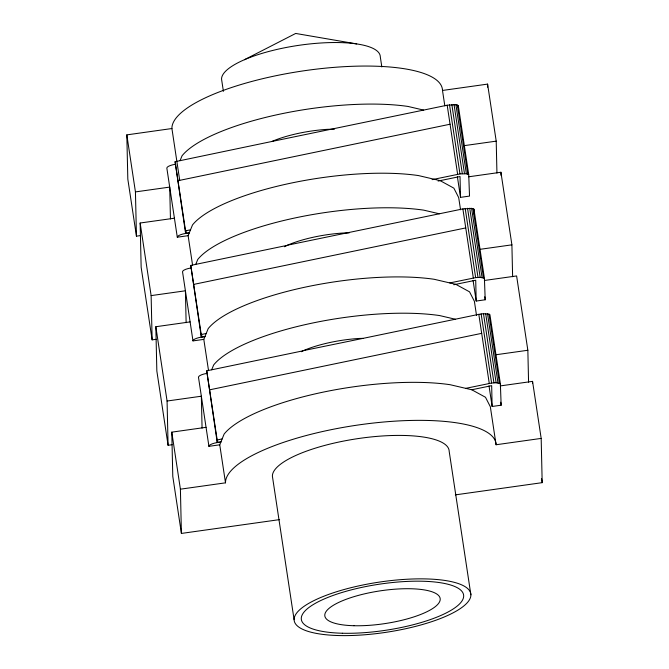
<?xml version="1.0" encoding="UTF-8"?>
<svg xmlns="http://www.w3.org/2000/svg" width="669" height="669" viewBox="0 0 669 669"><rect width="100%" height="100%" fill="white"/><g stroke="black" fill="none" stroke-linecap="round" stroke-linejoin="round"><path stroke-width="1" d="M180.061 160.669L182.043 155.802A136.71 38.76 -8.6 0 1 407.99 106.446L423.653 110.101M192.58 265.167L188.123 235.689L192.505 224.935A136.71 38.76 -8.6 0 1 418.451 175.571L440.135 180.638L453.858 188.148L458.7 197.606L460.548 209.807M195.749 264.364L197.731 259.497A136.71 38.76 -8.6 0 1 423.678 210.141L439.332 213.796M208.536 370.634L203.802 339.384L208.184 328.63A136.71 38.76 -8.6 0 1 434.131 279.274L455.815 284.333L469.546 291.843L474.388 301.301L476.52 315.417M211.688 369.79L213.679 364.923A136.71 38.76 -8.6 0 1 439.625 315.567L455.28 319.222M279.617 519.612L181.408 533.427L180.404 489.181L225.503 482.834L219.75 444.81L224.132 434.056A136.71 38.76 -8.6 0 1 450.078 384.7L471.762 389.759L485.493 397.269L490.335 406.727L496.08 444.751L541.179 438.404L532.549 381.372L500.295 385.913M334.467 129.176L327.526 129.326A58.328 16.541 -8.6 0 0 271.873 141.477L175.094 161.706L185.606 233.439A9.115 2.584 -8.6 0 0 177.293 237.211L166.84 168.078A9.115 2.584 -8.6 0 1 175.153 164.306L175.805 164.206M284.534 246.752L287.553 245.18A58.328 16.541 -8.6 0 1 343.214 233.021L349.151 232.896M301.351 351.718L303.5 350.606A58.328 16.541 -8.6 0 1 359.161 338.447L363.091 338.363L478.812 314.338L483.486 313.677L488.989 314.121L489.9 314.622L500.362 383.747L501.156 405.205L492.133 406.476L489.014 385.837M244.436 59.717L295.698 33.45L356.686 43.92M457.387 176.716L460.506 197.355L469.521 196.084L468.726 174.626L458.273 105.501L455.915 104.657L447.185 105.209L271.873 141.477M177.962 180.714L450.061 124.225M189.227 232.963L185.606 233.439L185.547 230.83L190.514 229.802M432.082 179.652L459.971 173.923L466.368 173.789L468.726 174.626M189.335 232.703L186.258 233.339L185.79 230.245M438.095 181.056L460.029 176.532L460.506 197.355M190.832 268.001A9.115 2.584 -8.6 0 0 182.528 271.773L192.981 340.906A9.115 2.584 -8.6 0 1 201.294 337.134L190.774 265.401L287.143 245.389M473.067 280.411L476.186 301.05L485.209 299.779L484.415 278.329L473.953 209.196L471.595 208.36L462.873 208.912L287.553 245.18M193.65 284.409L465.741 227.92M204.915 336.666L201.294 337.134L201.235 334.533L206.203 333.497M449.794 282.928L475.659 277.627L480.175 277.334L484.415 278.329M205.023 336.398L201.946 337.034L201.478 333.94M453.783 284.751L475.718 280.227L476.186 301.05M206.78 373.427A9.115 2.584 -8.6 0 0 198.476 377.199L208.929 446.332A9.115 2.584 -8.6 0 1 217.241 442.56L206.721 370.827L303.09 350.815M209.598 389.835L481.688 333.346M220.862 442.092L217.241 442.56L217.182 439.959L222.15 438.923M465.741 388.355L491.606 383.044L496.122 382.76L500.362 383.747M220.971 441.824L217.885 442.46L217.417 439.366M471.762 389.759L491.665 385.653L492.133 406.476M303.5 350.606L363.091 338.363M140.482 235.597L136.451 236.165L127.821 179.133L126.817 134.879L171.916 128.532A136.71 38.76 -8.6 0 1 306.318 70.446A136.71 38.76 -8.6 0 1 442.493 90.457L487.592 84.11L496.214 141.142L496.942 173.045M136.451 236.165L135.439 191.911L169.717 187.094L170.453 218.955M463.96 145.683L496.214 141.142M156.161 339.292L152.131 339.86L141.151 267.274L140.147 223.02L174.425 218.203M468.668 176.792L500.922 172.251L511.902 244.837L512.621 276.74M177.293 237.211L188.123 235.689M152.131 339.86L151.127 295.614L185.405 290.789L186.124 322.692M479.648 249.378L511.902 244.837M172.109 444.718L168.078 445.286L156.839 370.969L155.835 326.723L190.105 321.898M484.348 280.487L516.61 275.946L527.849 350.263L528.569 382.166M192.981 340.906L203.802 339.384M168.078 445.286L167.074 401.032L201.344 396.215L202.071 428.118M495.587 354.804L527.849 350.263M181.408 533.427L172.786 476.395L171.782 432.149L206.052 427.324M208.929 446.332L219.75 444.81M455.346 494.876L542.183 482.658L541.179 438.404M541.564 478.586L542.183 482.658M457.353 105L467.815 174.132M473.042 208.695L483.495 277.827M488.989 314.121L499.442 383.253M455.915 104.657L466.368 173.789M471.595 208.36L482.056 277.484M487.542 313.778L497.995 382.911M484.757 296.777L485.209 299.779M500.705 402.203L501.156 405.205M454.034 104.506L464.487 173.639M469.722 208.21L480.175 277.334M485.669 313.627L496.122 382.76M451.851 104.556L462.312 173.689M467.539 208.251L477.992 277.384M483.486 313.677L493.939 382.81M449.518 104.799L459.971 173.923M465.198 208.494L475.659 277.627M481.145 313.92L491.606 383.044M447.185 105.209L457.638 174.341M462.873 208.912L473.326 278.036M478.812 314.338L489.273 383.462M442.493 90.457L444.826 105.869M470.884 594.8A89.312 25.33 -8.6 0 0 337.795 591.363A89.312 25.33 -8.6 0 0 338.798 635.55A89.312 25.33 -8.6 0 0 470.884 594.8L449.183 451.349A89.312 25.33 -8.6 0 0 360.215 438.279A89.312 25.33 -8.6 0 0 272.4 476.228L294.101 619.678M381.832 66.959L380.301 56.848A80.205 22.738 -8.6 0 0 300.406 45.107A80.205 22.738 -8.6 0 0 221.556 79.185L223.396 91.327M171.916 128.532L179.718 180.346M175.094 161.706L185.547 230.83M190.774 265.401L201.235 334.533M206.721 370.827L217.182 439.959M126.817 134.879L135.439 191.911M140.147 223.02L151.127 295.614M155.835 326.723L167.074 401.032M171.782 432.149L180.404 489.181M473.953 209.196L474.145 214.306M458.273 105.501L458.349 107.542M532.549 381.372L532.599 383.429M500.922 172.251L500.989 175.337M487.592 84.11L487.659 87.196M225.503 482.834A136.71 38.76 -8.6 0 1 359.905 424.748A136.71 38.76 -8.6 0 1 496.08 444.751M353.96 625.724A58.328 16.541 -8.6 0 0 440.21 599.115A58.328 16.541 -8.6 0 0 353.299 596.873A58.328 16.541 -8.6 0 0 353.96 625.724M342.361 633.242A82.028 23.256 -8.6 0 0 463.667 595.811A82.028 23.256 -8.6 0 0 341.441 592.659A82.028 23.256 -8.6 0 0 342.361 633.242"/></g></svg>
